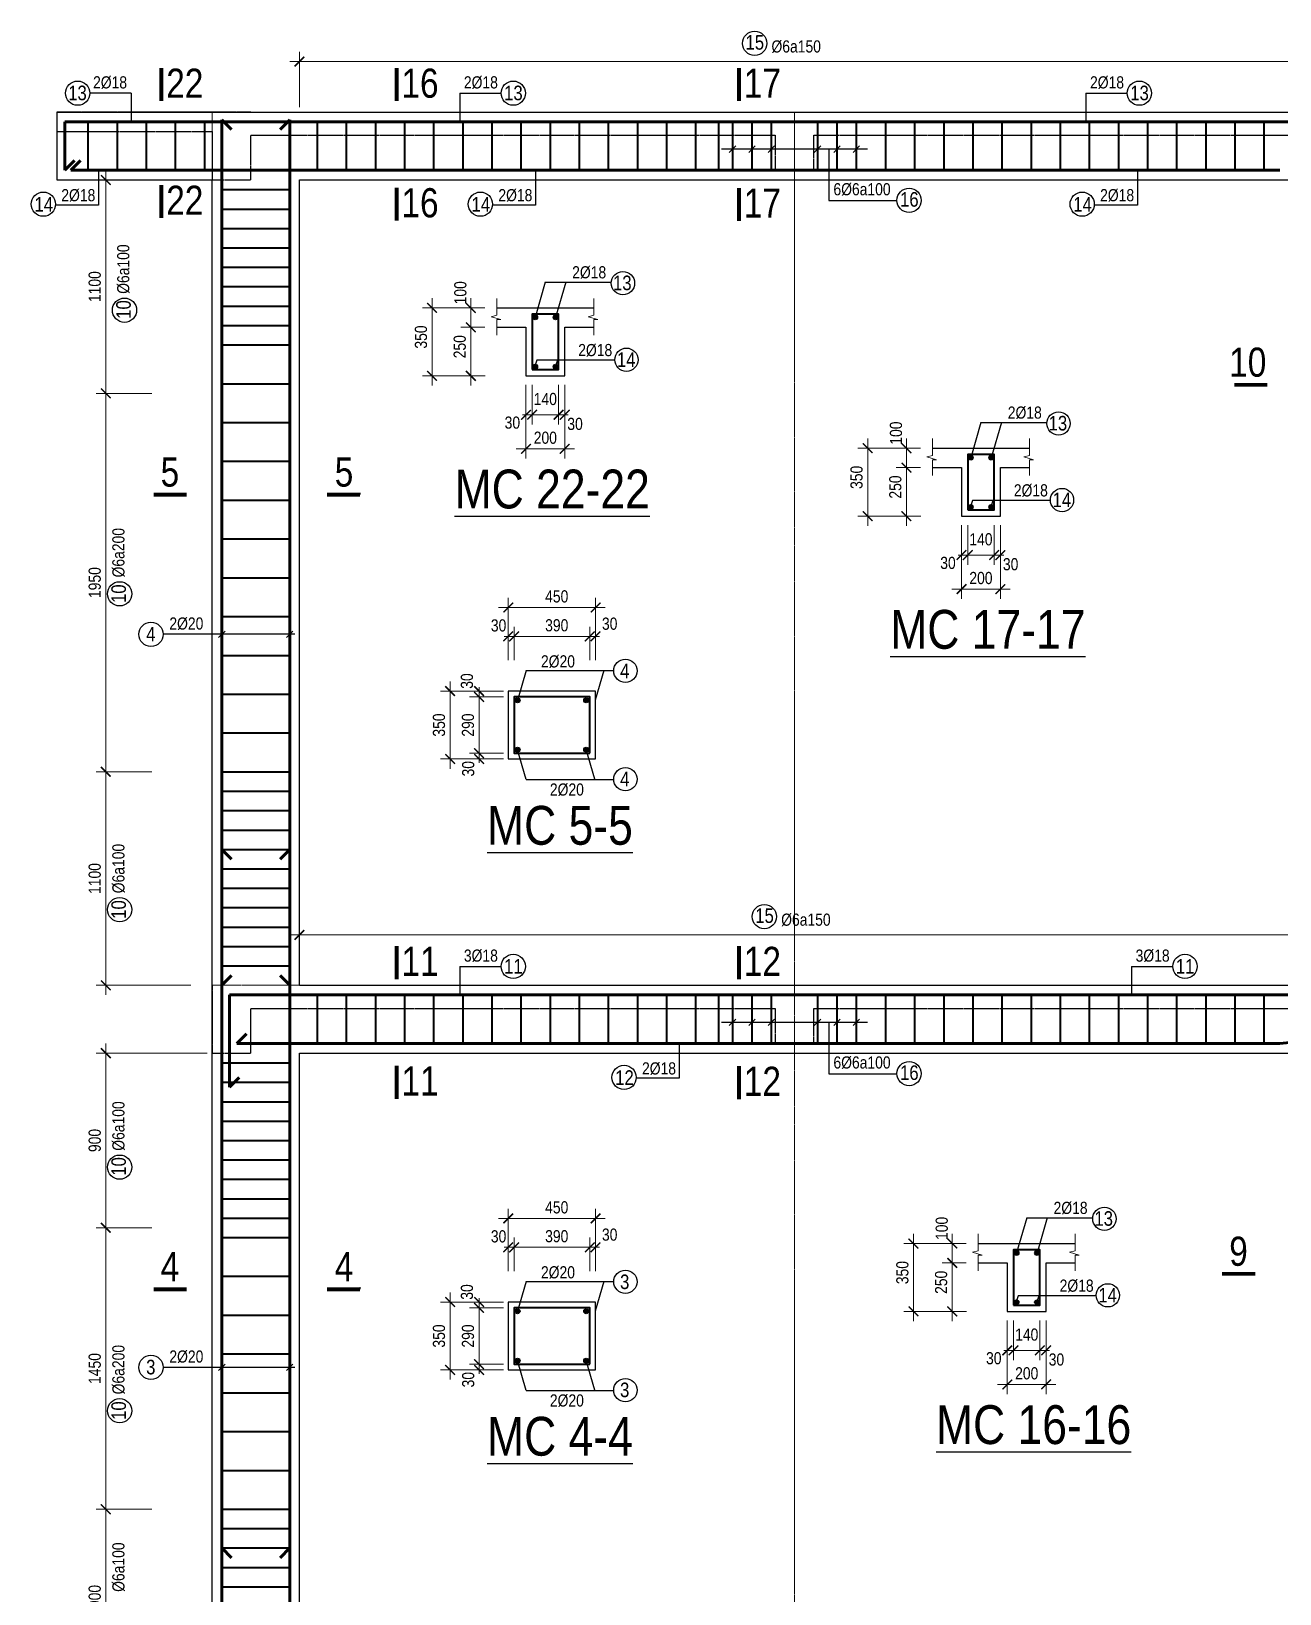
# Model space of a CAD drawing. Header units: inches. Extents: x -959662 to -910219, y 3489550 to 3514317.
# Drawn here: x -952828 to -946396, y 3501226 to 3509278 of the extents above; entities that cross this region are included whole.
import ezdxf

# ---------------------------------------------------------------- set-up
doc = ezdxf.new("R2010")
doc.units = ezdxf.units.IN
doc.header["$LTSCALE"] = 3.5
doc.header["$MEASUREMENT"] = 0
doc.linetypes.add('CENTERX2', pattern=[4, 2.5, -0.5, 0.5, -0.5])
doc.linetypes.add('DASHEDX2', pattern=[1.5, 1, -0.5])
for name, color, linetype, lineweight in [('5.TRUC', 1, 'CENTERX2', 13), ('duongkichthuoc', 4, 'Continuous', 13), ('NET BAO', 4, 'Continuous', 30), ('THEP DAI', 5, 'Continuous', 40), ('THEP DOC', 2, 'Continuous', 60)]:
    doc.layers.add(name, color=color, linetype=linetype, lineweight=lineweight)
for name, color, linetype in [('Net thay', 6, 'Continuous'), ('NETDUTDUT', 3, 'DASHEDX2'), ('text', 3, 'Continuous')]:
    doc.layers.add(name, color=color, linetype=linetype)
doc.styles.add('CHU', font='')
doc.styles.add('Helve-Condense', font='')
doc.styles.add('Text.Helve-condense', font='')
doc.styles.get('CHU').set_extended_font_data('VNI-Helve-Condense')
doc.styles.get('Helve-Condense').set_extended_font_data('VNI-Helve-Condense')
doc.styles.get('Text.Helve-condense').set_extended_font_data('VNI-Helve-Condense')
doc.dimstyles.new('TL25', dxfattribs={"dimscale": 25, "dimtxt": 2.5, "dimasz": 2, "dimexe": 2, "dimexo": 1, "dimgap": 1, "dimtad": 1, "dimdec": 0, "dimzin": 0, "dimdsep": 46, "dimtxsty": 'Helve-Condense', "dimblk": 'ARCHTICK', "dimcen": 2, "dimdle": 2, "dimclrd": 4, "dimclre": 4, "dimclrt": 4, "dimadec": 0, "dimazin": 0, "dimtfac": 0.004, "dimtdec": 0, "dimtmove": 2, "dimatfit": 3, "dimfxl": 1, "dimtolj": 1, "dimtzin": 0, "dimlwd": 13, "dimlwe": 13, "dimarcsym": 1})

# ---------------------------------------------------------------- blocks, each defined once
blk = doc.blocks.new('_ArchTick')
at = {"color": 0, "linetype": 'ByBlock', "const_width": 0.15}
blk.add_lwpolyline([(-0.5, -0.5), (0.5, 0.5)], dxfattribs=at)
blk = doc.blocks.new('*D15')
at = {"layer": 'DEFPOINTS', "color": 0, "transparency": 16777216}
for p in [(-952443.6, 3501662.2), (-952182.3, 3501662.2), (-951981, 3500762.2)]:
    blk.add_point(p, dxfattribs=at)
at = {"layer": 'duongkichthuoc', "color": 4, "linetype": 'Continuous', "lineweight": 13, "transparency": 16777216}
for p, q in [((-952443.6, 3500712.2), (-952443.6, 3501712.2)), ((-952207.3, 3501662.2), (-952493.6, 3501662.2)), ((-952006, 3500762.2), (-952493.6, 3500762.2))]:
    blk.add_line(p, q, dxfattribs=at)
at = {"layer": 'duongkichthuoc', "color": 4, "lineweight": 13, "transparency": 16777216, "xscale": 50, "yscale": 50, "zscale": 50}
for p, rotation in [((-952443.6, 3501662.2), 90), ((-952443.6, 3500762.2), 270)]:
    blk.add_blockref('_ArchTick', p, dxfattribs=dict(at, rotation=rotation))
at = {"layer": 'duongkichthuoc', "color": 4, "transparency": 16777216, "insert": (-952500.5, 3501212.2), "char_height": 62.5, "attachment_point": 5, "rotation": 90, "style": 'Helve-Condense'}
blk.add_mtext('\\A1;900', dxfattribs=at)
blk = doc.blocks.new('*D16')
at = {"layer": 'DEFPOINTS', "color": 0, "transparency": 16777216}
for p in [(-952443.6, 3503112.2), (-952182.3, 3503112.2), (-952293.7, 3501662.2)]:
    blk.add_point(p, dxfattribs=at)
at = {"layer": 'duongkichthuoc', "color": 4, "linetype": 'Continuous', "lineweight": 13, "transparency": 16777216}
for p, q in [((-952443.6, 3501612.2), (-952443.6, 3503162.2)), ((-952207.3, 3503112.2), (-952493.6, 3503112.2)), ((-952318.7, 3501662.2), (-952493.6, 3501662.2))]:
    blk.add_line(p, q, dxfattribs=at)
at = {"layer": 'duongkichthuoc', "color": 4, "lineweight": 13, "transparency": 16777216, "xscale": 50, "yscale": 50, "zscale": 50}
for p, rotation in [((-952443.6, 3503112.2), 90), ((-952443.6, 3501662.2), 270)]:
    blk.add_blockref('_ArchTick', p, dxfattribs=dict(at, rotation=rotation))
at = {"layer": 'duongkichthuoc', "color": 4, "transparency": 16777216, "insert": (-952500.5, 3502387.2), "char_height": 62.5, "attachment_point": 5, "rotation": 90, "style": 'Helve-Condense'}
blk.add_mtext('\\A1;1450', dxfattribs=at)
blk = doc.blocks.new('*D17')
at = {"layer": 'DEFPOINTS', "color": 0, "transparency": 16777216}
for p in [(-952443.6, 3504012.2), (-951896, 3504012.2), (-952182.3, 3503112.2)]:
    blk.add_point(p, dxfattribs=at)
at = {"layer": 'duongkichthuoc', "color": 4, "linetype": 'Continuous', "lineweight": 13, "transparency": 16777216}
for p, q in [((-952443.6, 3503062.2), (-952443.6, 3504062.2)), ((-951921, 3504012.2), (-952493.6, 3504012.2)), ((-952207.3, 3503112.2), (-952493.6, 3503112.2))]:
    blk.add_line(p, q, dxfattribs=at)
at = {"layer": 'duongkichthuoc', "color": 4, "lineweight": 13, "transparency": 16777216, "xscale": 50, "yscale": 50, "zscale": 50}
for p, rotation in [((-952443.6, 3504012.2), 90), ((-952443.6, 3503112.2), 270)]:
    blk.add_blockref('_ArchTick', p, dxfattribs=dict(at, rotation=rotation))
at = {"layer": 'duongkichthuoc', "color": 4, "transparency": 16777216, "insert": (-952500.5, 3503562.2), "char_height": 62.5, "attachment_point": 5, "rotation": 90, "style": 'Helve-Condense'}
blk.add_mtext('\\A1;900', dxfattribs=at)
blk = doc.blocks.new('*D18')
at = {"layer": 'DEFPOINTS', "color": 0, "transparency": 16777216}
for p in [(-952443.6, 3505462.2), (-952182.3, 3505462.2), (-951981, 3504362.2)]:
    blk.add_point(p, dxfattribs=at)
at = {"layer": 'duongkichthuoc', "color": 4, "linetype": 'Continuous', "lineweight": 13, "transparency": 16777216}
for p, q in [((-952443.6, 3504312.2), (-952443.6, 3505512.2)), ((-952207.3, 3505462.2), (-952493.6, 3505462.2)), ((-952006, 3504362.2), (-952493.6, 3504362.2))]:
    blk.add_line(p, q, dxfattribs=at)
at = {"layer": 'duongkichthuoc', "color": 4, "lineweight": 13, "transparency": 16777216, "xscale": 50, "yscale": 50, "zscale": 50}
for p, rotation in [((-952443.6, 3505462.2), 90), ((-952443.6, 3504362.2), 270)]:
    blk.add_blockref('_ArchTick', p, dxfattribs=dict(at, rotation=rotation))
at = {"layer": 'duongkichthuoc', "color": 4, "transparency": 16777216, "insert": (-952500.5, 3504912.2), "char_height": 62.5, "attachment_point": 5, "rotation": 90, "style": 'Helve-Condense'}
blk.add_mtext('\\A1;1100', dxfattribs=at)
blk = doc.blocks.new('*D19')
at = {"layer": 'DEFPOINTS', "color": 0, "transparency": 16777216}
for p in [(-952443.6, 3507412.2), (-952207.3, 3507412.2), (-952318.7, 3505462.2)]:
    blk.add_point(p, dxfattribs=at)
at = {"layer": 'duongkichthuoc', "color": 4, "linetype": 'Continuous', "lineweight": 13, "transparency": 16777216}
for p, q in [((-952443.6, 3505412.2), (-952443.6, 3507462.2)), ((-952232.3, 3507412.2), (-952493.6, 3507412.2)), ((-952343.7, 3505462.2), (-952493.6, 3505462.2))]:
    blk.add_line(p, q, dxfattribs=at)
at = {"layer": 'duongkichthuoc', "color": 4, "lineweight": 13, "transparency": 16777216, "xscale": 50, "yscale": 50, "zscale": 50}
for p, rotation in [((-952443.6, 3507412.2), 90), ((-952443.6, 3505462.2), 270)]:
    blk.add_blockref('_ArchTick', p, dxfattribs=dict(at, rotation=rotation))
at = {"layer": 'duongkichthuoc', "color": 4, "transparency": 16777216, "insert": (-952500.5, 3506437.2), "char_height": 62.5, "attachment_point": 5, "rotation": 90, "style": 'Helve-Condense'}
blk.add_mtext('\\A1;1950', dxfattribs=at)
blk = doc.blocks.new('*D20')
at = {"layer": 'DEFPOINTS', "color": 0, "transparency": 16777216}
for p in [(-952443.6, 3508512.2), (-951896, 3508512.2), (-952182.3, 3507412.2)]:
    blk.add_point(p, dxfattribs=at)
at = {"layer": 'duongkichthuoc', "color": 4, "linetype": 'Continuous', "lineweight": 13, "transparency": 16777216}
for p, q in [((-952443.6, 3507362.2), (-952443.6, 3508562.2)), ((-951921, 3508512.2), (-952493.6, 3508512.2)), ((-952207.3, 3507412.2), (-952493.6, 3507412.2))]:
    blk.add_line(p, q, dxfattribs=at)
at = {"layer": 'duongkichthuoc', "color": 4, "lineweight": 13, "transparency": 16777216, "xscale": 50, "yscale": 50, "zscale": 50}
for p, rotation in [((-952443.6, 3508512.2), 90), ((-952443.6, 3507412.2), 270)]:
    blk.add_blockref('_ArchTick', p, dxfattribs=dict(at, rotation=rotation))
at = {"layer": 'duongkichthuoc', "color": 4, "transparency": 16777216, "insert": (-952500.5, 3507962.2), "char_height": 62.5, "attachment_point": 5, "rotation": 90, "style": 'Helve-Condense'}
blk.add_mtext('\\A1;1100', dxfattribs=at)

msp = doc.modelspace()

# ---------------------------------------------------------------- hatches: boundary and pattern name
at = {"layer": 'text'}
for points in [[(-950219.5, 3507803.9, 1), (-950244.5, 3507803.9, 1)], [(-950113.7, 3507803.9, 1), (-950138.7, 3507803.9, 1)], [(-950219.5, 3507549.8, 1), (-950244.5, 3507549.8, 1)], [(-950113.7, 3507549.8, 1), (-950138.7, 3507549.8, 1)], [(-947975.4, 3507080.9, 1), (-948000.4, 3507080.9, 1)], [(-947869.7, 3507080.9, 1), (-947894.7, 3507080.9, 1)], [(-947975.4, 3506826.8, 1), (-948000.4, 3506826.8, 1)], [(-947869.7, 3506826.8, 1), (-947894.7, 3506826.8, 1)], [(-950309.7, 3505830.4, 1), (-950334.7, 3505830.4, 1)], [(-949956.5, 3505830.4, 1), (-949981.5, 3505830.4, 1)], [(-950309.7, 3505576, 1), (-950334.7, 3505576, 1)], [(-949956.5, 3505576, 1), (-949981.5, 3505576, 1)], [(-947739.5, 3502982.5, 1), (-947764.5, 3502982.5, 1)], [(-947633.7, 3502982.5, 1), (-947658.7, 3502982.5, 1)], [(-950309.7, 3502682.1, 1), (-950334.7, 3502682.1, 1)], [(-949956.5, 3502682.1, 1), (-949981.5, 3502682.1, 1)], [(-947739.5, 3502728.5, 1), (-947764.5, 3502728.5, 1)], [(-947633.7, 3502728.5, 1), (-947658.7, 3502728.5, 1)], [(-950309.7, 3502427.6, 1), (-950334.7, 3502427.6, 1)], [(-949956.5, 3502427.6, 1), (-949981.5, 3502427.6, 1)]]:
    msp.add_hatch(color=256, dxfattribs=at).paths.add_polyline_path(points)

# ---------------------------------------------------------------- linework, layer by layer
at = {"layer": '5.TRUC'}
for p, q in [((-952696, 3508862.2), (-936596, 3508862.2)), ((-951896, 3508862.2), (-951896, 3490815.3)), ((-948896, 3508862.2), (-948896, 3490815.3)), ((-951896, 3504362.2), (-937396, 3504362.2))]:
    msp.add_line(p, q, dxfattribs=at)
at = {"layer": 'duongkichthuoc', "color": 4, "linetype": 'Continuous', "lineweight": 13}
for p, q in [((-950762.9, 3507902.7), (-950762.9, 3507452.7)), ((-950563.2, 3507902.7), (-950563.2, 3507702.7)), ((-950588.2, 3507852.7), (-950812.9, 3507852.7)), ((-950491.3, 3507852.7), (-950615.3, 3507852.7)), ((-950491.3, 3507752.7), (-950615.3, 3507752.7)), ((-950563.2, 3507802.7), (-950563.2, 3507452.7)), ((-950588.2, 3507502.7), (-950812.9, 3507502.7)), ((-950489.2, 3507502.7), (-950613.2, 3507502.7)), ((-950279.3, 3507456.4), (-950279.3, 3507252)), ((-950247.3, 3507456.4), (-950247.3, 3507252)), ((-950247.3, 3507426.9), (-950247.3, 3507252)), ((-950111.3, 3507456.4), (-950111.3, 3507252)), ((-950111.3, 3507426.9), (-950111.3, 3507252)), ((-950079.3, 3507456.4), (-950079.3, 3507252)), ((-950297.3, 3507302), (-950061.3, 3507302)), ((-950279.3, 3507302), (-950247.3, 3507302)), ((-950279.3, 3507277), (-950279.3, 3507076.4)), ((-950111.3, 3507302), (-950079.3, 3507302)), ((-950079.3, 3507277), (-950079.3, 3507076.4)), ((-948518.8, 3507179.6), (-948518.8, 3506729.6)), ((-948319.2, 3507179.6), (-948319.2, 3506979.6)), ((-950329.3, 3507126.4), (-950029.3, 3507126.4)), ((-948344.2, 3507129.6), (-948568.8, 3507129.6)), ((-948247.3, 3507129.6), (-948371.3, 3507129.6)), ((-948247.3, 3507029.6), (-948371.3, 3507029.6)), ((-948319.2, 3507079.6), (-948319.2, 3506729.6)), ((-948344.2, 3506779.6), (-948568.8, 3506779.6)), ((-948245.2, 3506779.6), (-948369.2, 3506779.6)), ((-948035.3, 3506733.4), (-948035.3, 3506529)), ((-948003.3, 3506733.4), (-948003.3, 3506529)), ((-948003.3, 3506703.9), (-948003.3, 3506529)), ((-947867.3, 3506733.4), (-947867.3, 3506529)), ((-947867.3, 3506703.9), (-947867.3, 3506529)), ((-947835.3, 3506733.4), (-947835.3, 3506529)), ((-948053.3, 3506579), (-947817.3, 3506579)), ((-948035.3, 3506579), (-948003.3, 3506579)), ((-948035.3, 3506554), (-948035.3, 3506353.4)), ((-947867.3, 3506579), (-947835.3, 3506579)), ((-947835.3, 3506554), (-947835.3, 3506353.4)), ((-948085.3, 3506403.4), (-947785.3, 3506403.4)), ((-950420.6, 3506308.8), (-949870.6, 3506308.8)), ((-950370.6, 3506184.9), (-950370.6, 3506358.8)), ((-949920.6, 3506184.9), (-949920.6, 3506358.8)), ((-950370.6, 3506037.9), (-950370.6, 3506209.9)), ((-950340.6, 3506037.9), (-950340.6, 3506209.9)), ((-950340.6, 3506037.9), (-950340.6, 3506209.9)), ((-949950.6, 3506037.9), (-949950.6, 3506209.9)), ((-949950.6, 3506037.9), (-949950.6, 3506209.9)), ((-949920.6, 3506037.9), (-949920.6, 3506209.9)), ((-950390.6, 3506159.9), (-949900.6, 3506159.9)), ((-950370.6, 3506159.9), (-950340.6, 3506159.9)), ((-950670.1, 3505928.1), (-950670.1, 3505478.1)), ((-950520.6, 3505898.1), (-950520.6, 3505508.1)), ((-950545.6, 3505878.1), (-950720.1, 3505878.1)), ((-950395.6, 3505878.1), (-950570.6, 3505878.1)), ((-950395.6, 3505848.1), (-950570.6, 3505848.1)), ((-950395.6, 3505848.1), (-950570.6, 3505848.1)), ((-950520.6, 3505878.1), (-950520.6, 3505848.1)), ((-950545.6, 3505528.1), (-950720.1, 3505528.1)), ((-950395.6, 3505558.1), (-950570.6, 3505558.1)), ((-950395.6, 3505558.1), (-950570.6, 3505558.1)), ((-950395.6, 3505528.1), (-950570.6, 3505528.1)), ((-950520.6, 3505558.1), (-950520.6, 3505528.1)), ((-950420.6, 3503160.4), (-949870.6, 3503160.4)), ((-950370.6, 3503036.6), (-950370.6, 3503210.4)), ((-949920.6, 3503036.6), (-949920.6, 3503210.4)), ((-948282.9, 3503081.3), (-948282.9, 3502631.3)), ((-948083.2, 3503081.3), (-948083.2, 3502881.3)), ((-950390.6, 3503011.6), (-949900.6, 3503011.6)), ((-950370.6, 3502889.5), (-950370.6, 3503061.6)), ((-950370.6, 3503011.6), (-950340.6, 3503011.6)), ((-950340.6, 3502889.5), (-950340.6, 3503061.6)), ((-950340.6, 3502889.5), (-950340.6, 3503061.6)), ((-949950.6, 3502889.5), (-949950.6, 3503061.6)), ((-949950.6, 3502889.5), (-949950.6, 3503061.6)), ((-949920.6, 3502889.5), (-949920.6, 3503061.6)), ((-948108.2, 3503031.3), (-948332.9, 3503031.3)), ((-948011.4, 3503031.3), (-948135.3, 3503031.3)), ((-948011.4, 3502931.3), (-948135.3, 3502931.3)), ((-948083.2, 3502981.3), (-948083.2, 3502631.3)), ((-950670.1, 3502779.7), (-950670.1, 3502329.7)), ((-950520.6, 3502749.7), (-950520.6, 3502359.7)), ((-950545.6, 3502729.7), (-950720.1, 3502729.7)), ((-950395.6, 3502729.7), (-950570.6, 3502729.7)), ((-950395.6, 3502699.7), (-950570.6, 3502699.7)), ((-950395.6, 3502699.7), (-950570.6, 3502699.7)), ((-950520.6, 3502729.7), (-950520.6, 3502699.7)), ((-948108.2, 3502681.3), (-948332.9, 3502681.3)), ((-948009.2, 3502681.3), (-948133.2, 3502681.3)), ((-947799.4, 3502635.1), (-947799.4, 3502430.6)), ((-947767.4, 3502635.1), (-947767.4, 3502430.6)), ((-947767.4, 3502605.6), (-947767.4, 3502430.6)), ((-947631.4, 3502635.1), (-947631.4, 3502430.6)), ((-947631.4, 3502605.6), (-947631.4, 3502430.6)), ((-947599.4, 3502635.1), (-947599.4, 3502430.6)), ((-947817.4, 3502480.6), (-947581.4, 3502480.6)), ((-947799.4, 3502480.6), (-947767.4, 3502480.6)), ((-947799.4, 3502455.6), (-947799.4, 3502255.1)), ((-947631.4, 3502480.6), (-947599.4, 3502480.6)), ((-947599.4, 3502455.6), (-947599.4, 3502255.1)), ((-950545.6, 3502379.7), (-950720.1, 3502379.7)), ((-950395.6, 3502409.7), (-950570.6, 3502409.7)), ((-950395.6, 3502409.7), (-950570.6, 3502409.7)), ((-950395.6, 3502379.7), (-950570.6, 3502379.7)), ((-950520.6, 3502409.7), (-950520.6, 3502379.7)), ((-947849.4, 3502305.1), (-947549.4, 3502305.1))]:
    msp.add_line(p, q, dxfattribs=at)
at = {"layer": 'NET BAO'}
for p, q in [((-952696, 3508862.2), (-936596, 3508862.2)), ((-952696, 3508862.2), (-952696, 3508512.2)), ((-951396, 3508862.2), (-946396, 3508862.2)), ((-952696, 3508512.2), (-951896, 3508512.2)), ((-951896, 3500762.2), (-951896, 3508512.2)), ((-951446, 3504362.2), (-951446, 3508512.2)), ((-951446, 3508512.2), (-946346, 3508512.2)), ((-950429.3, 3507852.7), (-949929.3, 3507852.7)), ((-950429.3, 3507752.7), (-950279.3, 3507752.7)), ((-950079.3, 3507752.7), (-949929.3, 3507752.7)), ((-948185.3, 3507129.6), (-947685.3, 3507129.6)), ((-948185.3, 3507029.6), (-948035.3, 3507029.6)), ((-947835.3, 3507029.6), (-947685.3, 3507029.6)), ((-951446, 3504362.2), (-946346, 3504362.2)), ((-951446, 3500762.2), (-951446, 3504012.2)), ((-951446, 3504012.2), (-946346, 3504012.2)), ((-947949.4, 3503031.3), (-947449.4, 3503031.3)), ((-947949.4, 3502931.3), (-947799.4, 3502931.3)), ((-947599.4, 3502931.3), (-947449.4, 3502931.3))]:
    msp.add_line(p, q, dxfattribs=at)
for points in [[(-950279.3, 3507752.7), (-950279.3, 3507502.7), (-950079.3, 3507502.7), (-950079.3, 3507752.7)], [(-948035.3, 3507029.6), (-948035.3, 3506779.6), (-947835.3, 3506779.6), (-947835.3, 3507029.6)], [(-947799.4, 3502931.3), (-947799.4, 3502681.3), (-947599.4, 3502681.3), (-947599.4, 3502931.3)]]:
    msp.add_lwpolyline(points, dxfattribs=at)
for points in [[(-949920.6, 3505528.1), (-949920.6, 3505878.1), (-950370.6, 3505878.1), (-950370.6, 3505528.1)], [(-949920.6, 3502379.7), (-949920.6, 3502729.7), (-950370.6, 3502729.7), (-950370.6, 3502379.7)]]:
    msp.add_lwpolyline(points, close=True, dxfattribs=at)
at = {"layer": 'Net thay', "lineweight": 20}
for p, q in [((-951133.4, 3506890.4), (-951133.4, 3506900.4)), ((-951133.4, 3506890.4), (-951133.4, 3506890.4)), ((-951133.4, 3502795.5), (-951133.4, 3502805.5)), ((-951133.4, 3502795.5), (-951133.4, 3502795.5))]:
    msp.add_line(p, q, dxfattribs=at)
at = {"layer": 'Net thay', "lineweight": 20, "ltscale": 20, "const_width": 20}
for points in [[(-952157.2, 3509089.3), (-952157.2, 3508918.5)], [(-950945.4, 3509089.3), (-950945.4, 3508918.5)], [(-949181.7, 3509089.3), (-949181.7, 3508918.5)], [(-952157.2, 3508486), (-952157.2, 3508315.2)], [(-950945.4, 3508473), (-950945.4, 3508302.3)], [(-949181.7, 3508471.4), (-949181.7, 3508300.6)], [(-946630.5, 3507456.4), (-946459.8, 3507456.4)], [(-952197.8, 3506890.4), (-952027, 3506890.4)], [(-951304.2, 3506890.4), (-951133.4, 3506890.4)], [(-950945.4, 3504563.7), (-950945.4, 3504392.9)], [(-949181.7, 3504563.7), (-949181.7, 3504392.9)], [(-950945.4, 3503947.5), (-950945.4, 3503776.7)], [(-949181.7, 3503945.8), (-949181.7, 3503775)], [(-946692.7, 3502874.9), (-946522, 3502874.9)], [(-952197.8, 3502795.5), (-952027, 3502795.5)], [(-951304.2, 3502795.5), (-951133.4, 3502795.5)]]:
    msp.add_lwpolyline(points, dxfattribs=at)
at = {"layer": 'NETDUTDUT'}
for p, q in [((-951896, 3508862.2), (-952696, 3508862.2)), ((-952696, 3508862.2), (-952696, 3508762.2)), ((-951696, 3508862.2), (-937396, 3508862.2)), ((-952696, 3508762.2), (-951896, 3508762.2)), ((-951696, 3508742.2), (-948996, 3508742.2)), ((-948796, 3508742.2), (-946096, 3508742.2)), ((-951446, 3504362.2), (-946346, 3504362.2)), ((-951696, 3504242.2), (-948996, 3504242.2)), ((-948796, 3504242.2), (-946096, 3504242.2))]:
    msp.add_line(p, q, dxfattribs=at)
for points in [[(-951696, 3508862.2), (-951896, 3508862.2)], [(-951896, 3508762.2), (-951896, 3508512.2), (-951696, 3508512.2), (-951696, 3508742.2)], [(-948996, 3508742.2), (-948996, 3508562.2), (-948796, 3508562.2), (-948796, 3508742.2)], [(-951896, 3504362.2), (-951896, 3504362.2), (-951896, 3504012.2), (-951696, 3504012.2), (-951696, 3504242.2)], [(-948996, 3504242.2), (-948996, 3504062.2), (-948796, 3504062.2), (-948796, 3504242.2)]]:
    msp.add_lwpolyline(points, dxfattribs=at)
at = {"layer": 'text', "color": 3}
for p, q in [((-952313.4, 3508959.1), (-952525.9, 3508959.1)), ((-952313.4, 3508959.1), (-952313.4, 3508812.2)), ((-950619.7, 3508959.1), (-950407.2, 3508959.1)), ((-950619.7, 3508959.1), (-950619.7, 3508812.2)), ((-947394.1, 3508959.1), (-947181.6, 3508959.1)), ((-947394.1, 3508959.1), (-947394.1, 3508812.2)), ((-948519.7, 3508670.7), (-949272.2, 3508670.7)), ((-949231.6, 3508654.2), (-949198.6, 3508687.2)), ((-949131.6, 3508654.2), (-949098.6, 3508687.2)), ((-949031.6, 3508654.2), (-948998.6, 3508687.2)), ((-948793.7, 3508654.2), (-948760.7, 3508687.2)), ((-948718.5, 3508670.7), (-948718.5, 3508405.4)), ((-948693.7, 3508654.2), (-948660.7, 3508687.2)), ((-948593.7, 3508654.2), (-948560.7, 3508687.2)), ((-948718.5, 3508405.4), (-948367.8, 3508405.4)), ((-951469.8, 3506170.7), (-952148.4, 3506170.7)), ((-951862.5, 3506154.2), (-951829.5, 3506187.2)), ((-951512.5, 3506154.2), (-951479.5, 3506187.2)), ((-950619.7, 3504459.1), (-950407.2, 3504459.1)), ((-950619.7, 3504459.1), (-950619.7, 3504312.2)), ((-947159.3, 3504459.1), (-946946.7, 3504459.1)), ((-947159.3, 3504459.1), (-947159.3, 3504312.2)), ((-948519.7, 3504170.7), (-949272.2, 3504170.7)), ((-949231.6, 3504154.2), (-949198.6, 3504187.2)), ((-949131.6, 3504154.2), (-949098.6, 3504187.2)), ((-949031.6, 3504154.2), (-948998.6, 3504187.2)), ((-948793.7, 3504154.2), (-948760.7, 3504187.2)), ((-948718.5, 3504170.7), (-948718.5, 3503905.4)), ((-948693.7, 3504154.2), (-948660.7, 3504187.2)), ((-948593.7, 3504154.2), (-948560.7, 3504187.2)), ((-948718.5, 3503905.4), (-948367.8, 3503905.4)), ((-951469.8, 3502393.2), (-952148.4, 3502393.2)), ((-951862.5, 3502376.7), (-951829.5, 3502409.7)), ((-951512.5, 3502376.7), (-951479.5, 3502409.7))]:
    msp.add_line(p, q, dxfattribs=at)
at = {"layer": 'text'}
for p, q in [((-952480.7, 3508562.2), (-952480.7, 3508382.9)), ((-950229.2, 3508562.2), (-950229.2, 3508382.9)), ((-947129.2, 3508562.2), (-947129.2, 3508382.9)), ((-952480.7, 3508382.9), (-952702.8, 3508382.9)), ((-950229.2, 3508382.9), (-950451.3, 3508382.9)), ((-947129.2, 3508382.9), (-947351.3, 3508382.9)), ((-950179.4, 3507984.6), (-950232, 3507803.9)), ((-950179.4, 3507984.6), (-949839.2, 3507984.6)), ((-950073.6, 3507984.6), (-950126.2, 3507803.9)), ((-950223, 3507582.8), (-950238.3, 3507539.1)), ((-949821.5, 3507582.8), (-950223, 3507582.8)), ((-950117.3, 3507582.8), (-950132.5, 3507539.1)), ((-947935.3, 3507261.6), (-947987.9, 3507080.9)), ((-947935.3, 3507261.6), (-947595.2, 3507261.6)), ((-947829.6, 3507261.6), (-947882.2, 3507080.9)), ((-947979, 3506859.7), (-947994.2, 3506816)), ((-947577.5, 3506859.7), (-947979, 3506859.7)), ((-947873.3, 3506859.7), (-947888.5, 3506816)), ((-950277.5, 3505984), (-950322.2, 3505830.4)), ((-950277.5, 3505984), (-949828.9, 3505984)), ((-949878.2, 3505984), (-949922.5, 3505831.5)), ((-950277.5, 3505422.4), (-950322.2, 3505576)), ((-949924.7, 3505424.1), (-949969.1, 3505576.6)), ((-950277.5, 3505422.4), (-949828.9, 3505422.4)), ((-949489.1, 3504062.2), (-949489.1, 3503882.9)), ((-949489.1, 3503882.9), (-949711.2, 3503882.9)), ((-947699.4, 3503163.3), (-947752, 3502982.5)), ((-947699.4, 3503163.3), (-947359.3, 3503163.3)), ((-947593.7, 3503163.3), (-947646.2, 3502982.5)), ((-950277.5, 3502835.7), (-950322.2, 3502682.1)), ((-950277.5, 3502835.7), (-949828.9, 3502835.7)), ((-949878.2, 3502835.7), (-949922.5, 3502683.2)), ((-947743.1, 3502761.4), (-947758.3, 3502717.7)), ((-947341.6, 3502761.4), (-947743.1, 3502761.4)), ((-947637.3, 3502761.4), (-947652.6, 3502717.7)), ((-950277.5, 3502274.1), (-950322.2, 3502427.6)), ((-949924.7, 3502275.8), (-949969.1, 3502428.3)), ((-950277.5, 3502274.1), (-949828.9, 3502274.1))]:
    msp.add_line(p, q, dxfattribs=at)
at = {"layer": 'text', "color": 4, "lineweight": 20, "ltscale": 0.5}
for p, q in [((-950429.3, 3507902), (-950429.3, 3507815.5)), ((-949929.3, 3507902), (-949929.3, 3507815.5)), ((-950429.3, 3507815.5), (-950458.2, 3507807.5)), ((-950458.2, 3507807.5), (-950408.8, 3507793.2)), ((-950408.8, 3507793.2), (-950429.3, 3507793.2)), ((-950429.3, 3507793.2), (-950429.3, 3507712.1)), ((-949929.3, 3507815.5), (-949958.2, 3507807.5)), ((-949958.2, 3507807.5), (-949908.8, 3507793.2)), ((-949908.8, 3507793.2), (-949929.3, 3507793.2)), ((-949929.3, 3507793.2), (-949929.3, 3507712.1)), ((-948185.3, 3507179), (-948185.3, 3507092.5)), ((-947685.3, 3507179), (-947685.3, 3507092.5)), ((-948185.3, 3507092.5), (-948214.2, 3507084.5)), ((-948214.2, 3507084.5), (-948164.8, 3507070.2)), ((-948164.8, 3507070.2), (-948185.3, 3507070.2)), ((-948185.3, 3507070.2), (-948185.3, 3506989.1)), ((-947685.3, 3507092.5), (-947714.2, 3507084.5)), ((-947714.2, 3507084.5), (-947664.8, 3507070.2)), ((-947664.8, 3507070.2), (-947685.3, 3507070.2)), ((-947685.3, 3507070.2), (-947685.3, 3506989.1)), ((-947949.4, 3503080.6), (-947949.4, 3502994.1)), ((-947449.4, 3503080.6), (-947449.4, 3502994.1)), ((-947949.4, 3502994.1), (-947978.2, 3502986.1)), ((-947449.4, 3502994.1), (-947478.2, 3502986.1)), ((-947978.2, 3502986.1), (-947928.9, 3502971.9)), ((-947928.9, 3502971.9), (-947949.4, 3502971.9)), ((-947949.4, 3502971.9), (-947949.4, 3502890.7)), ((-947478.2, 3502986.1), (-947428.9, 3502971.9)), ((-947428.9, 3502971.9), (-947449.4, 3502971.9)), ((-947449.4, 3502971.9), (-947449.4, 3502890.7))]:
    msp.add_line(p, q, dxfattribs=at)
at = {"layer": 'text', "color": 3}
for centre in [(-949100.9, 3509215.9), (-952588.4, 3508959.1), (-950344.7, 3508959.1), (-947119.1, 3508959.1), (-948305.3, 3508407), (-948305.3, 3508407), (-952347.3, 3507840.8), (-952372.3, 3506379.3), (-952210.9, 3506170.7), (-952372.3, 3504751.7), (-949050.9, 3504715.9), (-950344.7, 3504459.1), (-946884.2, 3504459.1), (-948305.3, 3503907), (-948305.3, 3503907), (-952372.3, 3503424.9), (-952210.9, 3502393.2), (-952372.3, 3502169.5)]:
    msp.add_circle(centre, 62.5, dxfattribs=at)
at = {"layer": 'text'}
for centre, radius in [((-952765.2, 3508387.1), 62.5), ((-950513.7, 3508387.1), 62.5), ((-947413.7, 3508387.1), 62.5), ((-949779.4, 3507980.2), 60), ((-950232, 3507803.9), 12.5), ((-950126.2, 3507803.9), 12.5), ((-949761.6, 3507585.6), 60), ((-950232, 3507549.8), 12.5), ((-950126.2, 3507549.8), 12.5), ((-947535.4, 3507257.2), 60), ((-947987.9, 3507080.9), 12.5), ((-947882.2, 3507080.9), 12.5), ((-947517.6, 3506862.6), 60), ((-947987.9, 3506826.8), 12.5), ((-947882.2, 3506826.8), 12.5), ((-949767.1, 3505982.5), 60), ((-950322.2, 3505830.4), 12.5), ((-949969, 3505830.4), 12.5), ((-950322.2, 3505576), 12.5), ((-949969, 3505576), 12.5), ((-949767.1, 3505423.9), 60), ((-949773.6, 3503887.1), 62.5), ((-947299.4, 3503158.8), 60), ((-947752, 3502982.5), 12.5), ((-947646.2, 3502982.5), 12.5), ((-949767.1, 3502834.2), 60), ((-947281.6, 3502764.3), 60), ((-950322.2, 3502682.1), 12.5), ((-949969, 3502682.1), 12.5), ((-947752, 3502728.5), 12.5), ((-947646.2, 3502728.5), 12.5), ((-950322.2, 3502427.6), 12.5), ((-949969, 3502427.6), 12.5), ((-949767.1, 3502275.5), 60)]:
    msp.add_circle(centre, radius, dxfattribs=at)
at = {"layer": 'THEP DAI'}
for p, q in [((-952535.6, 3508812.2), (-952535.6, 3508562.2)), ((-952385.6, 3508812.2), (-952385.6, 3508562.2)), ((-952235.6, 3508812.2), (-952235.6, 3508562.2)), ((-952085.6, 3508812.2), (-952085.6, 3508562.2)), ((-951935.6, 3508812.2), (-951935.6, 3508562.2)), ((-951355.1, 3508812.2), (-951355.1, 3508562.2)), ((-951205.1, 3508812.2), (-951205.1, 3508562.2)), ((-951055.1, 3508812.2), (-951055.1, 3508562.2)), ((-950905.1, 3508812.2), (-950905.1, 3508562.2)), ((-950755.1, 3508812.2), (-950755.1, 3508562.2)), ((-950755.1, 3508812.2), (-950755.1, 3508562.2)), ((-950605.1, 3508812.2), (-950605.1, 3508562.2)), ((-950455.1, 3508812.2), (-950455.1, 3508562.2)), ((-950305.1, 3508812.2), (-950305.1, 3508562.2)), ((-950155.1, 3508812.2), (-950155.1, 3508562.2)), ((-950155.1, 3508812.2), (-950155.1, 3508562.2)), ((-950005.1, 3508812.2), (-950005.1, 3508562.2)), ((-949855.1, 3508812.2), (-949855.1, 3508562.2)), ((-949705.1, 3508812.2), (-949705.1, 3508562.2)), ((-949555.1, 3508812.2), (-949555.1, 3508562.2)), ((-949555.1, 3508812.2), (-949555.1, 3508562.2)), ((-949405.1, 3508812.2), (-949405.1, 3508562.2)), ((-949286.5, 3508812.2), (-949286.5, 3508562.2)), ((-949215.1, 3508812.2), (-949215.1, 3508562.2)), ((-949115.1, 3508812.2), (-949115.1, 3508562.2)), ((-949015.1, 3508812.2), (-949015.1, 3508562.2)), ((-948777.2, 3508812.2), (-948777.2, 3508562.2)), ((-948677.2, 3508812.2), (-948677.2, 3508562.2)), ((-948577.2, 3508812.2), (-948577.2, 3508562.2)), ((-948427.2, 3508812.2), (-948427.2, 3508562.2)), ((-948427.2, 3508812.2), (-948427.2, 3508562.2)), ((-948277.2, 3508812.2), (-948277.2, 3508562.2)), ((-948127.2, 3508812.2), (-948127.2, 3508562.2)), ((-947977.2, 3508812.2), (-947977.2, 3508562.2)), ((-947977.2, 3508812.2), (-947977.2, 3508562.2)), ((-947827.2, 3508812.2), (-947827.2, 3508562.2)), ((-947677.2, 3508812.2), (-947677.2, 3508562.2)), ((-947527.2, 3508812.2), (-947527.2, 3508562.2)), ((-947377.2, 3508812.2), (-947377.2, 3508562.2)), ((-947377.2, 3508812.2), (-947377.2, 3508562.2)), ((-947227.2, 3508812.2), (-947227.2, 3508562.2)), ((-947077.2, 3508812.2), (-947077.2, 3508562.2)), ((-946927.2, 3508812.2), (-946927.2, 3508562.2)), ((-946927.2, 3508812.2), (-946927.2, 3508562.2)), ((-946777.2, 3508812.2), (-946777.2, 3508562.2)), ((-946627.2, 3508812.2), (-946627.2, 3508562.2)), ((-946477.2, 3508812.2), (-946477.2, 3508562.2)), ((-951846, 3508462.2), (-951496, 3508462.2)), ((-951846, 3508462.2), (-951496, 3508462.2)), ((-951846, 3508362.2), (-951496, 3508362.2)), ((-951846, 3508262.2), (-951496, 3508262.2)), ((-951846, 3508262.2), (-951496, 3508262.2)), ((-951846, 3508162.2), (-951496, 3508162.2)), ((-951846, 3508062.2), (-951496, 3508062.2)), ((-951846, 3508062.2), (-951496, 3508062.2)), ((-951846, 3507962.2), (-951496, 3507962.2)), ((-951846, 3507862.2), (-951496, 3507862.2)), ((-951846, 3507762.2), (-951496, 3507762.2)), ((-951846, 3507662.2), (-951496, 3507662.2)), ((-951846, 3507462.2), (-951496, 3507462.2)), ((-951846, 3507462.2), (-951496, 3507462.2)), ((-951846, 3507262.2), (-951496, 3507262.2)), ((-951846, 3507262.2), (-951496, 3507262.2)), ((-951846, 3507062.2), (-951496, 3507062.2)), ((-951846, 3507062.2), (-951496, 3507062.2)), ((-951846, 3506862.2), (-951496, 3506862.2)), ((-951846, 3506862.2), (-951496, 3506862.2)), ((-951846, 3506662.2), (-951496, 3506662.2)), ((-951846, 3506662.2), (-951496, 3506662.2)), ((-951846, 3506462.2), (-951496, 3506462.2)), ((-951846, 3506462.2), (-951496, 3506462.2)), ((-951846, 3506262.2), (-951496, 3506262.2)), ((-951846, 3506262.2), (-951496, 3506262.2)), ((-951846, 3506062.2), (-951496, 3506062.2)), ((-951846, 3506062.2), (-951496, 3506062.2)), ((-951846, 3505862.2), (-951496, 3505862.2)), ((-951846, 3505862.2), (-951496, 3505862.2)), ((-951846, 3505662.2), (-951496, 3505662.2)), ((-951846, 3505662.2), (-951496, 3505662.2)), ((-951846, 3505462.2), (-951496, 3505462.2)), ((-951846, 3505462.2), (-951496, 3505462.2)), ((-951846, 3505362.2), (-951496, 3505362.2)), ((-951846, 3505262.2), (-951496, 3505262.2)), ((-951846, 3505162.2), (-951496, 3505162.2)), ((-951846, 3505162.2), (-951496, 3505162.2)), ((-951846, 3505062.2), (-951496, 3505062.2)), ((-951846, 3504962.2), (-951496, 3504962.2)), ((-951846, 3504862.2), (-951496, 3504862.2)), ((-951846, 3504762.2), (-951496, 3504762.2)), ((-951846, 3504762.2), (-951496, 3504762.2)), ((-951846, 3504662.2), (-951496, 3504662.2)), ((-951846, 3504562.2), (-951496, 3504562.2)), ((-951846, 3504462.2), (-951496, 3504462.2)), ((-951355.1, 3504312.2), (-951355.1, 3504062.2)), ((-951205.1, 3504312.2), (-951205.1, 3504062.2)), ((-951055.1, 3504312.2), (-951055.1, 3504062.2)), ((-950905.1, 3504312.2), (-950905.1, 3504062.2)), ((-950755.1, 3504312.2), (-950755.1, 3504062.2)), ((-950755.1, 3504312.2), (-950755.1, 3504062.2)), ((-950605.1, 3504312.2), (-950605.1, 3504062.2)), ((-950455.1, 3504312.2), (-950455.1, 3504062.2)), ((-950305.1, 3504312.2), (-950305.1, 3504062.2)), ((-950155.1, 3504312.2), (-950155.1, 3504062.2)), ((-950155.1, 3504312.2), (-950155.1, 3504062.2)), ((-950005.1, 3504312.2), (-950005.1, 3504062.2)), ((-949855.1, 3504312.2), (-949855.1, 3504062.2)), ((-949705.1, 3504312.2), (-949705.1, 3504062.2)), ((-949555.1, 3504312.2), (-949555.1, 3504062.2)), ((-949555.1, 3504312.2), (-949555.1, 3504062.2)), ((-949405.1, 3504312.2), (-949405.1, 3504062.2)), ((-949286.5, 3504312.2), (-949286.5, 3504062.2)), ((-949215.1, 3504312.2), (-949215.1, 3504062.2)), ((-949115.1, 3504312.2), (-949115.1, 3504062.2)), ((-949015.1, 3504312.2), (-949015.1, 3504062.2)), ((-948777.2, 3504312.2), (-948777.2, 3504062.2)), ((-948677.2, 3504312.2), (-948677.2, 3504062.2)), ((-948577.2, 3504312.2), (-948577.2, 3504062.2)), ((-948427.2, 3504312.2), (-948427.2, 3504062.2)), ((-948427.2, 3504312.2), (-948427.2, 3504062.2)), ((-948277.2, 3504312.2), (-948277.2, 3504062.2)), ((-948127.2, 3504312.2), (-948127.2, 3504062.2)), ((-947977.2, 3504312.2), (-947977.2, 3504062.2)), ((-947977.2, 3504312.2), (-947977.2, 3504062.2)), ((-947827.2, 3504312.2), (-947827.2, 3504062.2)), ((-947677.2, 3504312.2), (-947677.2, 3504062.2)), ((-947527.2, 3504312.2), (-947527.2, 3504062.2)), ((-947377.2, 3504312.2), (-947377.2, 3504062.2)), ((-947377.2, 3504312.2), (-947377.2, 3504062.2)), ((-947227.2, 3504312.2), (-947227.2, 3504062.2)), ((-947077.2, 3504312.2), (-947077.2, 3504062.2)), ((-946927.2, 3504312.2), (-946927.2, 3504062.2)), ((-946927.2, 3504312.2), (-946927.2, 3504062.2)), ((-946777.2, 3504312.2), (-946777.2, 3504062.2)), ((-946627.2, 3504312.2), (-946627.2, 3504062.2)), ((-946477.2, 3504312.2), (-946477.2, 3504062.2)), ((-951846, 3503962.2), (-951496, 3503962.2)), ((-951846, 3503862.2), (-951496, 3503862.2)), ((-951846, 3503762.2), (-951496, 3503762.2)), ((-951846, 3503662.2), (-951496, 3503662.2)), ((-951846, 3503562.2), (-951496, 3503562.2)), ((-951846, 3503462.2), (-951496, 3503462.2)), ((-951846, 3503362.2), (-951496, 3503362.2)), ((-951846, 3503262.2), (-951496, 3503262.2)), ((-951846, 3503162.2), (-951496, 3503162.2)), ((-951846, 3503062.2), (-951496, 3503062.2)), ((-951846, 3502862.2), (-951496, 3502862.2)), ((-951846, 3502662.2), (-951496, 3502662.2)), ((-951846, 3502462.2), (-951496, 3502462.2)), ((-951846, 3502262.2), (-951496, 3502262.2)), ((-951846, 3502062.2), (-951496, 3502062.2)), ((-951846, 3501862.2), (-951496, 3501862.2)), ((-951846, 3501662.2), (-951496, 3501662.2)), ((-951846, 3501562.2), (-951496, 3501562.2)), ((-951846, 3501562.2), (-951496, 3501562.2)), ((-951846, 3501462.2), (-951496, 3501462.2)), ((-951846, 3501462.2), (-951496, 3501462.2)), ((-951846, 3501462.2), (-951496, 3501462.2)), ((-951846, 3501362.2), (-951496, 3501362.2)), ((-951846, 3501362.2), (-951496, 3501362.2)), ((-951846, 3501262.2), (-951496, 3501262.2)), ((-951846, 3501262.2), (-951496, 3501262.2)), ((-951846, 3501262.2), (-951496, 3501262.2))]:
    msp.add_line(p, q, dxfattribs=at)
for points in [[(-950247.3, 3507534.7), (-950111.3, 3507534.7), (-950111.3, 3507820.7), (-950247.3, 3507820.7)], [(-948003.3, 3506811.6), (-947867.3, 3506811.6), (-947867.3, 3507097.6), (-948003.3, 3507097.6)], [(-949950.6, 3505558.1), (-949950.6, 3505848.1), (-950340.6, 3505848.1), (-950340.6, 3505558.1)], [(-947767.4, 3502713.3), (-947631.4, 3502713.3), (-947631.4, 3502999.3), (-947767.4, 3502999.3)], [(-949950.6, 3502409.7), (-949950.6, 3502699.7), (-950340.6, 3502699.7), (-950340.6, 3502409.7)]]:
    msp.add_lwpolyline(points, close=True, dxfattribs=at)
at = {"layer": 'THEP DOC', "color": 4, "linetype": 'Continuous', "lineweight": 13}
for p, q in [((-951496.4, 3509121.9), (-946299.5, 3509121.9)), ((-951446.4, 3508887.2), (-951446.4, 3509171.9)), ((-951496, 3504621.9), (-946296, 3504621.9)), ((-951446, 3504387.2), (-951446, 3504671.9))]:
    msp.add_line(p, q, dxfattribs=at)
at = {"layer": 'THEP DOC'}
for p, q in [((-936640.5, 3508812.2), (-952654.9, 3508812.2)), ((-952654.9, 3508812.2), (-952654.9, 3508562.2)), ((-951846, 3491662.2), (-951846, 3508821.5)), ((-951846, 3508821.5), (-951796, 3508771.5)), ((-951496, 3508821.5), (-951546, 3508771.5)), ((-951496, 3500762.2), (-951496, 3508821.5)), ((-952604.9, 3508612.2), (-952654.9, 3508562.2)), ((-952623.2, 3508562.2), (-952573.2, 3508612.2)), ((-951333.4, 3508562.2), (-952623.2, 3508562.2)), ((-951283.4, 3508562.2), (-952587.9, 3508562.2)), ((-951283.4, 3508562.2), (-946396, 3508562.2)), ((-951846, 3505062.2), (-951796, 3505012.2)), ((-951496, 3505062.2), (-951546, 3505012.2)), ((-951846, 3504362.2), (-951796, 3504412.2)), ((-951496, 3504362.2), (-951546, 3504412.2)), ((-937474.1, 3504312.2), (-951806.3, 3504312.2)), ((-951806.3, 3504312.2), (-951806.3, 3503836.5)), ((-951768.7, 3504062.2), (-951718.7, 3504112.2)), ((-951333.4, 3504062.2), (-951768.7, 3504062.2)), ((-951283.4, 3504062.2), (-951733.4, 3504062.2)), ((-951283.4, 3504062.2), (-946396, 3504062.2)), ((-946396, 3504062.2), (-945896, 3504112.2)), ((-951756.3, 3503886.5), (-951806.3, 3503836.5)), ((-951846, 3501462.2), (-951796, 3501412.2)), ((-951496, 3501462.2), (-951546, 3501412.2))]:
    msp.add_line(p, q, dxfattribs=at)

# ---------------------------------------------------------------- block references
at = {"layer": 'duongkichthuoc', "color": 4, "lineweight": 13, "xscale": 50, "yscale": 50, "zscale": 50}
for p, rotation in [((-950762.9, 3507852.7), 90), ((-950563.2, 3507852.7), 90), ((-950563.2, 3507752.7), 270), ((-950563.2, 3507752.7), 90), ((-950762.9, 3507502.7), 270), ((-950563.2, 3507502.7), 270), ((-950279.3, 3507302), 180), ((-950247.3, 3507302), 180), ((-950079.3, 3507302), 180), ((-950279.3, 3507126.4), 180), ((-948518.8, 3507129.6), 90), ((-948319.2, 3507129.6), 90), ((-948319.2, 3507029.6), 270), ((-948319.2, 3507029.6), 90), ((-948518.8, 3506779.6), 270), ((-948319.2, 3506779.6), 270), ((-948035.3, 3506579), 180), ((-948003.3, 3506579), 180), ((-947835.3, 3506579), 180), ((-948035.3, 3506403.4), 180), ((-950370.6, 3506308.8), 180), ((-950370.6, 3506159.9), 180), ((-950340.6, 3506159.9), 180), ((-949920.6, 3506159.9), 180), ((-950670.1, 3505878.1), 90), ((-950520.6, 3505878.1), 270), ((-950520.6, 3505848.1), 90), ((-950520.6, 3505558.1), 270), ((-950670.1, 3505528.1), 270), ((-950520.6, 3505528.1), 270), ((-950370.6, 3503160.4), 180), ((-950370.6, 3503011.6), 180), ((-950340.6, 3503011.6), 180), ((-949920.6, 3503011.6), 180), ((-948282.9, 3503031.3), 90), ((-948083.2, 3503031.3), 90), ((-948083.2, 3502931.3), 270), ((-948083.2, 3502931.3), 90), ((-950670.1, 3502729.7), 90), ((-950520.6, 3502729.7), 270), ((-950520.6, 3502699.7), 90), ((-948282.9, 3502681.3), 270), ((-948083.2, 3502681.3), 270), ((-947799.4, 3502480.6), 180), ((-947767.4, 3502480.6), 180), ((-947599.4, 3502480.6), 180), ((-950520.6, 3502409.7), 270), ((-950670.1, 3502379.7), 270), ((-950520.6, 3502379.7), 270), ((-947799.4, 3502305.1), 180)]:
    msp.add_blockref('_ArchTick', p, dxfattribs=dict(at, rotation=rotation))
for p in [(-950111.3, 3507302), (-950079.3, 3507126.4), (-947867.3, 3506579), (-947835.3, 3506403.4), (-949920.6, 3506308.8), (-949950.6, 3506159.9), (-949920.6, 3503160.4), (-949950.6, 3503011.6), (-947631.4, 3502480.6), (-947599.4, 3502305.1)]:
    msp.add_blockref('_ArchTick', p, dxfattribs=at)
at = {"layer": 'THEP DOC', "color": 4, "lineweight": 13, "xscale": 50, "yscale": 50, "zscale": 50, "rotation": 180}
for p in [(-951446.4, 3509121.9), (-951446, 3504621.9)]:
    msp.add_blockref('_ArchTick', p, dxfattribs=at)

# ---------------------------------------------------------------- texts
at = {"layer": 'duongkichthuoc', "color": 4, "char_height": 62.5, "attachment_point": 5, "rotation": 90, "style": 'Helve-Condense'}
for s, insert in [('\\A1;100', (-950616.9, 3507930.5)), ('\\A1;350', (-950819.8, 3507702.7)), ('\\A1;250', (-950620.1, 3507652.7)), ('\\A1;100', (-948372.8, 3507207.5)), ('\\A1;350', (-948575.8, 3506979.6)), ('\\A1;250', (-948376.1, 3506929.6)), ('\\A1;30', (-950583, 3505929.8)), ('\\A1;350', (-950727, 3505703.1)), ('\\A1;290', (-950577.6, 3505703.1)), ('\\A1;30', (-950576.5, 3505477.9)), ('\\A1;100', (-948136.9, 3503109.2)), ('\\A1;350', (-948339.8, 3502881.3)), ('\\A1;250', (-948140.2, 3502831.3)), ('\\A1;30', (-950583, 3502781.5)), ('\\A1;350', (-950727, 3502554.7)), ('\\A1;290', (-950577.6, 3502554.7)), ('\\A1;30', (-950576.5, 3502329.5))]:
    msp.add_mtext(s, dxfattribs=dict(at, insert=insert))
at = {"layer": 'duongkichthuoc', "color": 4, "char_height": 62.5, "attachment_point": 5, "style": 'Helve-Condense'}
for s, insert in [('\\A1;140', (-950179.3, 3507382.9)), ('\\A1;30', (-950349.1, 3507261.2)), ('\\A1;30', (-950026.3, 3507254.6)), ('\\A1;200', (-950179.3, 3507183.3)), ('\\A1;140', (-947935.3, 3506659.9)), ('\\A1;30', (-948105.1, 3506538.2)), ('\\A1;30', (-947782.2, 3506531.5)), ('\\A1;200', (-947935.3, 3506460.3)), ('\\A1;450', (-950120.6, 3506365.7)), ('\\A1;30', (-950420.2, 3506216.1)), ('\\A1;390', (-950120.6, 3506216.8)), ('\\A1;30', (-949847.8, 3506225)), ('\\A1;450', (-950120.6, 3503217.3)), ('\\A1;30', (-950420.2, 3503067.8)), ('\\A1;390', (-950120.6, 3503068.5)), ('\\A1;30', (-949847.8, 3503076.7)), ('\\A1;140', (-947699.4, 3502561.6)), ('\\A1;30', (-947869.1, 3502439.8)), ('\\A1;30', (-947546.3, 3502433.2)), ('\\A1;200', (-947699.4, 3502362))]:
    msp.add_mtext(s, dxfattribs=dict(at, insert=insert))
at = {"layer": 'Net thay', "lineweight": 20, "ltscale": 20, "style": 'CHU'}
for s, p in [('22', (-952132.2, 3508935.7)), ('16', (-950920.4, 3508935.7)), ('17', (-949156.7, 3508935.7)), ('22', (-952132.2, 3508332.5)), ('16', (-950920.4, 3508319.5)), ('17', (-949156.7, 3508317.8)), ('10', (-946656.1, 3507498)), ('5', (-952161.2, 3506931.9)), ('5', (-951264.3, 3506931.9)), ('11', (-950920.4, 3504410.2)), ('12', (-949156.7, 3504410.2)), ('11', (-950920.4, 3503794)), ('12', (-949156.7, 3503792.3)), ('9', (-946656.1, 3502916.5)), ('4', (-952161.2, 3502837.1)), ('4', (-951264.3, 3502837.1))]:
    msp.add_text(s, height=150, dxfattribs=at).set_placement(p)
at = {"layer": 'text', "color": 4, "style": 'Text.Helve-condense'}
for s, insert, char_height, width, attachment_point in [('15', (-949100.1, 3509220.5), 75, 317.247, 5), ('Þ6a150', (-948759.6, 3509231.4), 62.5, 924.543, 3), ('2Þ18', (-952334.2, 3509046.2), 62.5, 924.543, 3), ('2Þ18', (-950598.9, 3509046.2), 62.5, 924.543, 1), ('2Þ18', (-947373.3, 3509046.2), 62.5, 924.543, 1), ('13', (-952589.4, 3508959.9), 75, 317.247, 5), ('13', (-950343.7, 3508959.9), 75, 317.247, 5), ('13', (-947118.1, 3508959.9), 75, 317.247, 5), ('2Þ18', (-952497.7, 3508400.1), 62.5, 327.058, 9), ('2Þ18', (-950246.2, 3508400.1), 62.5, 327.058, 9), ('6Þ6a100', (-948400.6, 3508495.5), 62.5, 924.543, 3), ('2Þ18', (-947146.2, 3508400.1), 62.5, 327.058, 9), ('14', (-952763.2, 3508386.3), 75, 317.247, 5), ('14', (-950511.7, 3508386.3), 75, 317.247, 5), ('16', (-948304.2, 3508411.2), 75, 317.247, 5), ('14', (-947411.7, 3508386.3), 75, 317.247, 5), ('2Þ18', (-950041.1, 3508067.5), 62.5, 327.058, 1), ('13', (-949782.8, 3507981), 75, 317.247, 5), ('2Þ18', (-949834.7, 3507666.7), 62.5, 327.058, 3), ('14', (-949762.6, 3507586.5), 75, 317.247, 5), ('2Þ18', (-947797.1, 3507344.5), 62.5, 327.058, 1), ('13', (-947538.8, 3507258), 75, 317.247, 5), ('2Þ18', (-947590.6, 3506943.7), 62.5, 327.058, 3), ('14', (-947518.5, 3506863.4), 75, 317.247, 5), ('2Þ20', (-951941.1, 3506257.7), 62.5, 924.543, 3), ('4', (-952211.9, 3506171.5), 75, 317.247, 5), ('2Þ20', (-950026.7, 3505997.6), 62.5, 327.058, 9), ('4', (-949770.5, 3505981.7), 75, 317.247, 5), ('2Þ20', (-949980.7, 3505402.1), 62.5, 327.058, 3), ('4', (-949770.5, 3505424.7), 75, 317.247, 5), ('15', (-949050.1, 3504720.5), 75, 317.247, 5), ('Þ6a150', (-948709.6, 3504731.4), 62.5, 924.543, 3), ('3Þ18', (-950598.9, 3504546.2), 62.5, 924.543, 1), ('3Þ18', (-947138.4, 3504546.2), 62.5, 924.543, 1), ('11', (-950343.7, 3504459.9), 75, 317.247, 5), ('11', (-946883.3, 3504459.9), 75, 317.247, 5), ('2Þ18', (-949506.1, 3503900.1), 62.5, 327.058, 9), ('6Þ6a100', (-948400.6, 3503995.5), 62.5, 924.543, 3), ('12', (-949771.6, 3503886.3), 75, 317.247, 5), ('16', (-948304.2, 3503911.2), 75, 317.247, 5), ('2Þ18', (-947561.1, 3503246.2), 62.5, 327.058, 1), ('13', (-947302.8, 3503159.7), 75, 317.247, 5), ('2Þ20', (-950026.7, 3502849.3), 62.5, 327.058, 9), ('3', (-949770.5, 3502833.4), 75, 317.247, 5), ('2Þ18', (-947354.7, 3502845.3), 62.5, 327.058, 3), ('14', (-947282.6, 3502765.1), 75, 317.247, 5), ('3', (-952211.9, 3502394), 75, 317.247, 5), ('2Þ20', (-951941.1, 3502480.2), 62.5, 924.543, 3), ('3', (-949770.5, 3502276.4), 75, 317.247, 5), ('2Þ20', (-949980.7, 3502253.8), 62.5, 327.058, 3)]:
    msp.add_mtext(s, dxfattribs=dict(at, insert=insert, char_height=char_height, width=width, attachment_point=attachment_point))
at = {"layer": 'text', "color": 4, "rotation": 90, "style": 'Text.Helve-condense'}
for s, insert, char_height, width, attachment_point in [('Þ6a100', (-952385.1, 3508180), 62.5, 924.543, 3), ('10', (-952352, 3507844.4), 75, 317.247, 5), ('Þ6a200', (-952410.1, 3506718.5), 62.5, 924.543, 3), ('10', (-952377, 3506380), 75, 317.247, 5), ('Þ6a100', (-952410.1, 3505090.9), 62.5, 924.543, 3), ('10', (-952377, 3504752.5), 75, 317.247, 5), ('Þ6a100', (-952410.1, 3503764.1), 62.5, 924.543, 3), ('10', (-952377, 3503428.5), 75, 317.247, 5), ('Þ6a200', (-952410.1, 3502508.6), 62.5, 924.543, 3), ('10', (-952377, 3502170.2), 75, 317.247, 5), ('Þ6a100', (-952410.1, 3501490.9), 62.5, 924.543, 3)]:
    msp.add_mtext(s, dxfattribs=dict(at, insert=insert, char_height=char_height, width=width, attachment_point=attachment_point))
at = {"layer": 'text', "char_height": 200, "width": 5430.178, "attachment_point": 1, "style": 'Text.Helve-condense'}
for s, insert in [('{\\LMC 22-22}', (-950646.7, 3507019.4)), ('{\\LMC 17-17}', (-948402.6, 3506296.3)), ('{\\LMC 5-5}', (-950479.4, 3505286.4)), ('{\\LMC 16-16}', (-948166.7, 3502198)), ('{\\LMC 4-4}', (-950479.4, 3502138.1))]:
    msp.add_mtext(s, dxfattribs=dict(at, insert=insert))

# ---------------------------------------------------------------- dimensions: what is measured, and where the dimension line sits
at = {"layer": 'duongkichthuoc'}
for base, p1, p2, picture, middle in [((-952443.6, 3508512.2), (-952182.3, 3507412.2), (-951896, 3508512.2), '*D20', (-952500.5, 3507962.2)), ((-952443.6, 3507412.2), (-952318.7, 3505462.2), (-952207.3, 3507412.2), '*D19', (-952500.5, 3506437.2)), ((-952443.6, 3505462.2), (-951981, 3504362.2), (-952182.3, 3505462.2), '*D18', (-952500.5, 3504912.2)), ((-952443.6, 3504012.2), (-952182.3, 3503112.2), (-951896, 3504012.2), '*D17', (-952500.5, 3503562.2)), ((-952443.6, 3503112.2), (-952293.7, 3501662.2), (-952182.3, 3503112.2), '*D16', (-952500.5, 3502387.2)), ((-952443.6, 3501662.2), (-951981, 3500762.2), (-952182.3, 3501662.2), '*D15', (-952500.5, 3501212.2))]:
    dim = msp.add_linear_dim(base=base, p1=p1, p2=p2, angle=90, dimstyle='TL25', dxfattribs=at)
    dim.commit()
    dim.dimension.update_dxf_attribs({"geometry": picture, "text_midpoint": middle})

doc.saveas('drawing.dxf')
